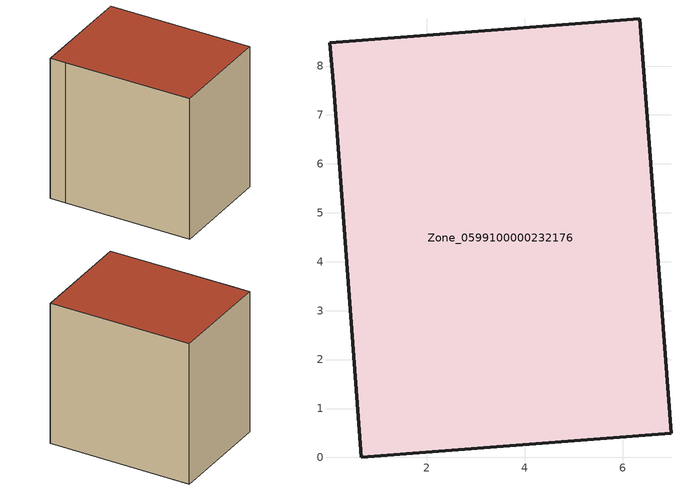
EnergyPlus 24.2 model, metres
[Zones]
Zone_0599100000232176
 floor ground (C_G): 0.66,0 0.09,7.56 0.01,8.48 6.35,8.97 6.99,0.5 z0
 wall outside (C_F): 0.66,0 6.99,0.5 6.35,8.97 0.01,8.48 0.09,7.56 0.66,0 z0:8.54
 roof outside (C_R): 0.09,7.56 0.66,0 6.99,0.5 6.35,8.97 0.01,8.48 z8.54
[BUILDING]
Pand.0599100000232176: North Axis=0; Terrain=City; Loads Convergence Tolerance Value=0.04; Temperature Convergence Tolerance Value=0.4; Solar Distribution=FullExterior; Maximum Number of Warmup Days=25; Minimum Number of Warmup Days=1
[Site:Location]
Rotterdam.The.Hague.AP_ZH_NLD Design_Conditions: Latitude=51.96; Longitude=4.45; Time Zone=1; Elevation=-4.5
[SITE:GROUNDTEMPERATURE:BUILDINGSURFACE]
18, 18, 18, 18, 18, 18, 18, 18, 18, 18, 18, 18
[MATERIAL] Thermal Absorptance=0.9; Solar Absorptance=0.7; Visible Absorptance=0.7
Name | Roughness | Thickness | Conductivity | Density | Specific Heat
G.TC.1946-1964 | MediumSmooth | 0.15 | 1 | 540 | 1210
F.TC.1946-1964 | Rough | 0.3 | 0.857143 | 1920 | 840
R.TC.1946-1964 | MediumRough | 0.2 | 0.235294 | 1500 | 1000
[CONSTRUCTION]
C_G: G.TC.1946-1964
C_F: F.TC.1946-1964
C_R: R.TC.1946-1964
[ZONE]
Zone_0599100000232176: Type=1; Multiplier=1; Ceiling Height=Autocalculate; Volume=Autocalculate; Floor Area=autocalculate; Part of Total Floor Area=Yes
[ZONEINFILTRATION:DESIGNFLOWRATE]
Infil_Zone_0599100000232176: Zone or ZoneList or Space or SpaceList=Zone_0599100000232176; Schedule=AlwaysOn; Design Flow Rate Calculation Method=Flow/Area; Flow Rate per Floor Area=0.003; Constant Term Coefficient=1; Temperature Term Coefficient=0; Velocity Term Coefficient=0; Velocity Squared Term Coefficient=0
[HVACTEMPLATE:ZONE:IDEALLOADSAIRSYSTEM]
Zone_0599100000232176: Maximum Heating Supply Air Temperature=50; Minimum Cooling Supply Air Temperature=13; Maximum Heating Supply Air Humidity Ratio=0.0156; Minimum Cooling Supply Air Humidity Ratio=0.0077; Heating Limit=NoLimit; Cooling Limit=NoLimit; Dehumidification Control Type=ConstantSensibleHeatRatio; Cooling Sensible Heat Ratio=0.7; Dehumidification Setpoint=60; Humidification Control Type=None; Humidification Setpoint=30; Outdoor Air Method=None; Outdoor Air Flow Rate per Person=0.00944; Outdoor Air Flow Rate per Zone Floor Area=0; Outdoor Air Flow Rate per Zone=0; Demand Controlled Ventilation Type=None; Outdoor Air Economizer Type=NoEconomizer; Heat Recovery Type=None; Sensible Heat Recovery Effectiveness=0.7; Latent Heat Recovery Effectiveness=0.65
[ZONECONTROL:THERMOSTAT]
ThermostatControl_Zone_0599100000232176: Zone or ZoneList=Zone_0599100000232176; Control Type Schedule=DualSetpointControlType; Control 1=Thermostat_Zone_0599100000232176; Temperature Difference Between Cutout And Setpoint=0
[THERMOSTATSETPOINT:DUALSETPOINT]
Thermostat_Zone_0599100000232176: Heating Setpoint Temperature Schedule=HeatingSetpoint_Zone_0599100000232176; Cooling Setpoint Temperature Schedule=CoolingSetpoint_Zone_0599100000232176
[SCHEDULE:COMPACT]
HeatingSetpoint_Zone_0599100000232176: Through: 12/31, For: AllDays, Until: 24:00, 21
CoolingSetpoint_Zone_0599100000232176: Through: 12/31, For: AllDays, Until: 24:00, 24
DualSetpointControlType: Through: 12/31, For: AllDays, Until: 24:00, 4
AlwaysOn: Through: 12/31, For: AllDays, Until: 24:00, 1
